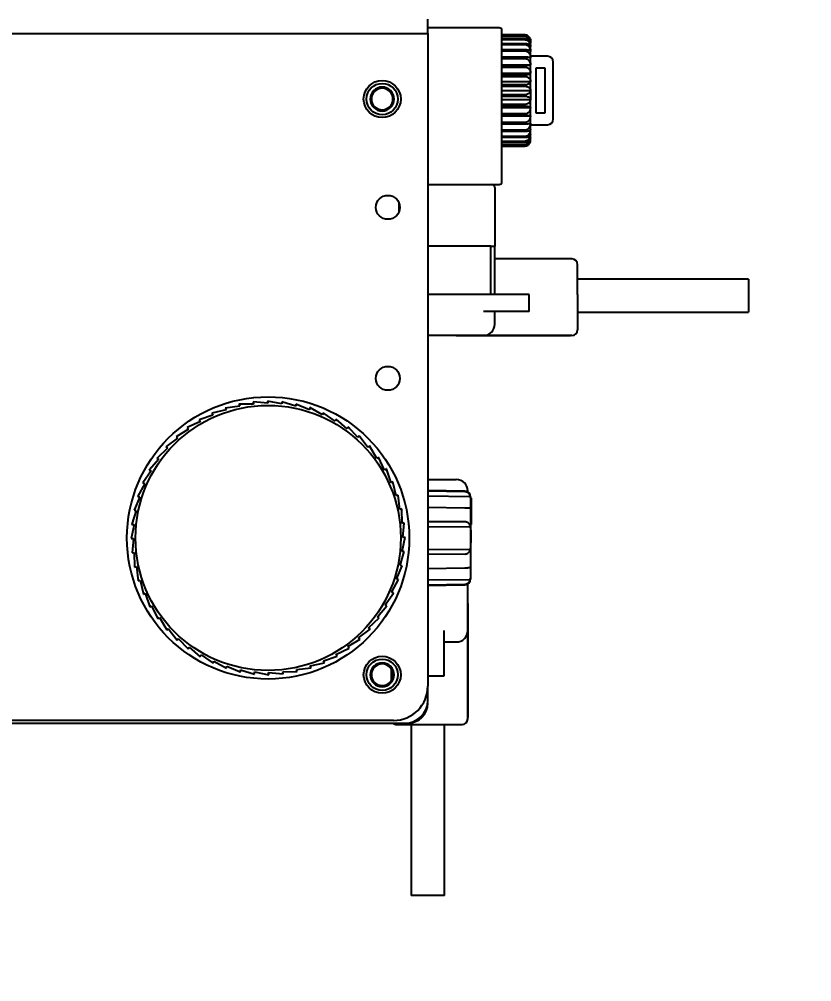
# Model space of a CAD drawing. Header units: inches. Extents: x -347369 to -260369, y 119522 to 149869.
# Drawn here: x -321886 to -321747, y 137270.8 to 137439.7 of the extents above; entities that cross this region are included whole.
import ezdxf

# ---------------------------------------------------------------- set-up
doc = ezdxf.new("R2010")
doc.units = ezdxf.units.IN
doc.header["$LTSCALE"] = 300
doc.layers.add('MACCHINA', color=40, linetype='Continuous')
doc.layers.add('QUOTE', color=7, linetype='Continuous')
doc.styles.get("Standard").update_dxf_attribs({"font": 'romans.shx'})
doc.dimstyles.new('sc1a100', dxfattribs={"dimscale": 100, "dimtxt": 3, "dimasz": 3, "dimexe": 0, "dimexo": 0, "dimgap": 1, "dimtad": 1, "dimzin": 12, "dimdsep": 46, "dimtxsty": 'Standard', "dimblk": 'CLOSEDBLANK', "dimcen": 1, "dimclrd": 253, "dimclre": 253, "dimclrt": 2, "dimadec": 0, "dimazin": 3, "dimtfac": 1, "dimtmove": 0, "dimatfit": 1, "dimldrblk": 'CLOSEDBLANK', "dimfxl": 1, "dimtolj": 1, "dimtzin": 0, "dimarcsym": 0})

# ---------------------------------------------------------------- blocks, each defined once
blk = doc.blocks.new('_ClosedBlank')
at = {"color": 0, "linetype": 'ByBlock', "lineweight": -2}
for p, q in [((-1, 0.16667), (0, 0)), ((-1, 0.16667), (-1, -0.16667)), ((0, 0), (-1, -0.16667))]:
    blk.add_line(p, q, dxfattribs=at)
blk = doc.blocks.new('*D28')
at = {"layer": 'Defpoints', "color": 0, "transparency": 16777216}
for p in [(-322483.62, 140399.66), (-321493.68, 139989.61), (-324251.39, 137231.89), (-323921.75, 136508.74), (-322483.62, 136499.66)]:
    blk.add_point(p, dxfattribs=at)
at = {"layer": 'QUOTE', "color": 253, "lineweight": -2, "transparency": 16777216}
for p, q in [((-324251.39, 137231.89), (-324517.44, 136965.84)), ((-322483.62, 136499.66), (-322483.62, 136123.4))]:
    blk.add_line(p, q, dxfattribs=at)
blk.add_arc((-322483.62, 138999.66), 2876.26, 230.97879, 264.02121, dxfattribs=at)
at = {"layer": 'QUOTE', "color": 253, "lineweight": -2, "transparency": 16777216, "xscale": 300, "yscale": 300, "zscale": 300}
for p, rotation in [((-324517.44, 136965.84), 137.9893954922992), ((-322483.62, 136123.4), 357.0106045077002)]:
    blk.add_blockref('_ClosedBlank', p, dxfattribs=dict(at, rotation=rotation))
at = {"layer": 'QUOTE', "color": 2, "transparency": 16777216, "insert": (-323488.65, 136573.31), "char_height": 300, "attachment_point": 5, "rotation": 337.5}
blk.add_mtext('\\A1;45°', dxfattribs=at)
blk = doc.blocks.new('*D38')
at = {"layer": 'Defpoints', "color": 0, "transparency": 16777216}
for p in [(-322483.62, 140399.66), (-323696.06, 139699.66), (-320318.56, 137749.66), (-322483.62, 136499.66), (-321507.47, 136317.71)]:
    blk.add_point(p, dxfattribs=at)
at = {"layer": 'QUOTE', "color": 253, "lineweight": -2, "transparency": 16777216}
for p, q in [((-320318.56, 137749.66), (-320011.93, 137572.62)), ((-322483.62, 136499.66), (-322483.62, 136145.58))]:
    blk.add_line(p, q, dxfattribs=at)
blk.add_arc((-322483.62, 138999.66), 2854.07, 276.02531, 323.97469, dxfattribs=at)
at = {"layer": 'QUOTE', "color": 253, "lineweight": -2, "transparency": 16777216, "xscale": 300, "yscale": 300, "zscale": 300}
for p, rotation in [((-320011.93, 137572.62), 56.98734634615995), ((-322483.62, 136145.58), 183.0126536538403)]:
    blk.add_blockref('_ClosedBlank', p, dxfattribs=dict(at, rotation=rotation))
at = {"layer": 'QUOTE', "color": 2, "transparency": 16777216, "insert": (-321181.59, 136744.46), "char_height": 300, "attachment_point": 5, "rotation": 30}
blk.add_mtext('\\A1;60°', dxfattribs=at)
blk = doc.blocks.new('A$Cad528b1c')
at = {"layer": 'MACCHINA'}
for p, q in [((669.3, -1562.5), (669.3, -1560)), ((681.8, -1561.5), (669.3, -1561.5)), ((527.3, -1562.5), (663.3, -1562.5)), ((663.3, -1562.5), (669.3, -1562.5)), ((669.3, -1562.5), (669.3, -1563.24)), ((669.3, -1563.24), (669.3, -1677)), ((682.3, -1588.5), (682.3, -1562)), ((686.3, -1562.76), (682.3, -1562.76)), ((682.3, -1562.77), (686.3, -1562.77)), ((686.3, -1562.97), (682.3, -1562.97)), ((682.3, -1563.02), (686.3, -1563.02)), ((686.3, -1563.49), (682.3, -1563.49)), ((682.3, -1563.58), (686.3, -1563.58)), ((686.3, -1564.3), (682.3, -1564.3)), ((682.3, -1564.43), (686.3, -1564.43)), ((687.3, -1564.79), (687.3, -1564.18)), ((687.3, -1565.66), (687.3, -1564.79)), ((686.3, -1565.37), (682.3, -1565.37)), ((682.3, -1565.54), (686.3, -1565.54)), ((686.3, -1566.67), (682.3, -1566.67)), ((682.3, -1566.87), (686.3, -1566.87)), ((687.3, -1566.74), (687.3, -1565.66)), ((690.3, -1566.5), (687.3, -1566.5)), ((687.3, -1568.01), (687.3, -1566.74)), ((682.3, -1568.01), (687.3, -1568.01)), ((686.3, -1568.16), (682.3, -1568.16)), ((682.3, -1568.38), (686.3, -1568.38)), ((687.3, -1569.43), (687.3, -1568.01)), ((688.3, -1568.5), (689.8, -1568.5)), ((688.3, -1576.5), (688.3, -1568.5)), ((689.8, -1568.5), (689.8, -1576.5)), ((682.3, -1569.43), (687.3, -1569.43)), ((686.3, -1569.79), (682.3, -1569.79)), ((682.3, -1570.03), (686.3, -1570.03)), ((687.3, -1570.94), (687.3, -1569.43)), ((682.3, -1570.94), (687.3, -1570.94)), ((686.3, -1571.5), (682.3, -1571.5)), ((682.3, -1571.75), (686.3, -1571.75)), ((687.3, -1572.5), (687.3, -1570.94)), ((682.3, -1572.5), (687.3, -1572.5)), ((686.3, -1573.25), (682.3, -1573.25)), ((682.3, -1573.5), (686.3, -1573.5)), ((687.3, -1572.5), (687.3, -1574.06)), ((682.3, -1574.06), (687.3, -1574.06)), ((686.3, -1574.97), (682.3, -1574.97)), ((682.3, -1575.21), (686.3, -1575.21)), ((687.3, -1575.57), (687.3, -1574.06)), ((687.3, -1575.57), (682.3, -1575.57)), ((686.3, -1576.62), (682.3, -1576.62)), ((682.3, -1576.84), (686.3, -1576.84)), ((687.3, -1576.99), (682.3, -1576.99)), ((687.3, -1576.99), (687.3, -1575.57)), ((687.3, -1578.26), (687.3, -1576.99)), ((689.8, -1576.5), (688.3, -1576.5)), ((686.3, -1578.13), (682.3, -1578.13)), ((682.3, -1578.33), (686.3, -1578.33)), ((687.3, -1579.34), (687.3, -1578.26)), ((687.3, -1578.5), (690.3, -1578.5)), ((686.3, -1579.46), (682.3, -1579.46)), ((682.3, -1579.63), (686.3, -1579.63)), ((687.3, -1580.21), (687.3, -1579.34)), ((687.3, -1580.82), (687.3, -1580.21)), ((686.3, -1580.57), (682.3, -1580.57)), ((682.3, -1580.7), (686.3, -1580.7)), ((686.3, -1581.42), (682.3, -1581.42)), ((682.3, -1581.51), (686.3, -1581.51)), ((686.3, -1581.98), (682.3, -1581.98)), ((682.3, -1582.03), (686.3, -1582.03)), ((686.3, -1582.23), (682.3, -1582.23)), ((682.3, -1582.24), (686.3, -1582.24)), ((669.3, -1589), (681.8, -1589)), ((681.05, -1589.5), (681.05, -1599.8)), ((664.3, -1593.64), (664.3, -1592.36)), ((680.34, -1599.8), (669.3, -1599.8)), ((680.34, -1608.3), (680.34, -1599.8)), ((680.34, -1599.8), (681.04, -1599.8)), ((681.05, -1599.8), (681.05, -1599.8)), ((681.05, -1608.3), (681.05, -1599.8)), ((694.55, -1602.05), (681.05, -1602.05)), ((695.55, -1608.3), (695.55, -1603.05)), ((725.55, -1605.6), (695.55, -1605.6)), ((725.55, -1605.6), (725.55, -1608.5)), ((684.05, -1608.3), (669.3, -1608.3)), ((687.05, -1608.3), (684.05, -1608.3)), ((687.05, -1611.3), (687.05, -1608.3)), ((695.55, -1608.3), (695.55, -1614.5)), ((725.55, -1608.5), (725.55, -1611.4)), ((684.05, -1611.3), (679.05, -1611.3)), ((681.05, -1613.5), (681.05, -1611.3)), ((687.05, -1611.3), (684.05, -1611.3)), ((695.55, -1611.4), (725.55, -1611.4)), ((679.05, -1615.5), (669.3, -1615.5)), ((674.3, -1615.5), (674.3, -1615.55)), ((694.3, -1615.55), (674.3, -1615.55)), ((694.55, -1615.5), (679.05, -1615.5)), ((694.3, -1615.5), (694.3, -1615.55)), ((636.19, -1627.55), (636.31, -1627.9)), ((636.2, -1627.55), (636.19, -1627.55)), ((638.75, -1627.51), (636.2, -1627.55)), ((638.67, -1627.14), (638.75, -1627.51)), ((638.68, -1627.14), (638.67, -1627.14)), ((641.22, -1627.37), (638.68, -1627.14)), ((641.18, -1627), (641.22, -1627.37)), ((641.19, -1627), (641.18, -1627)), ((643.69, -1627.49), (641.19, -1627)), ((643.69, -1627.12), (643.69, -1627.49)), ((643.7, -1627.12), (643.69, -1627.12)), ((646.14, -1627.87), (643.7, -1627.12)), ((646.17, -1627.5), (646.14, -1627.87)), ((646.18, -1627.5), (646.17, -1627.5)), ((648.53, -1628.5), (646.18, -1627.5)), ((631.62, -1629.44), (629.2, -1630.27)), ((631.44, -1629.12), (631.43, -1629.12)), ((631.43, -1629.12), (631.62, -1629.44)), ((633.92, -1628.55), (631.44, -1629.12)), ((633.77, -1628.21), (633.92, -1628.55)), ((633.78, -1628.21), (633.77, -1628.21)), ((636.31, -1627.9), (633.78, -1628.21)), ((648.6, -1628.14), (648.53, -1628.5)), ((648.61, -1628.14), (648.6, -1628.14)), ((650.84, -1629.38), (648.61, -1628.14)), ((650.95, -1629.03), (650.84, -1629.38)), ((650.96, -1629.03), (650.95, -1629.03)), ((653.05, -1630.49), (650.96, -1629.03)), ((629.42, -1630.57), (627.1, -1631.65)), ((629.2, -1630.27), (629.2, -1630.28)), ((629.2, -1630.28), (629.42, -1630.57)), ((653.2, -1630.16), (653.05, -1630.49)), ((653.2, -1630.16), (653.2, -1630.16)), ((655.13, -1631.83), (653.2, -1630.16)), ((627.35, -1631.93), (625.16, -1633.24)), ((627.1, -1631.65), (627.35, -1631.93)), ((627.1, -1631.65), (627.1, -1631.65)), ((655.31, -1631.51), (655.13, -1631.83)), ((655.32, -1631.52), (655.31, -1631.51)), ((657.05, -1633.38), (655.32, -1631.52)), ((625.43, -1633.49), (623.39, -1635.02)), ((625.15, -1633.24), (625.43, -1633.49)), ((625.16, -1633.24), (625.15, -1633.24)), ((657.27, -1633.09), (657.05, -1633.38)), ((657.28, -1633.09), (657.27, -1633.09)), ((658.81, -1635.13), (657.28, -1633.09)), ((623.68, -1635.25), (621.82, -1636.98)), ((623.39, -1635.02), (623.39, -1635.03)), ((623.39, -1635.03), (623.68, -1635.25)), ((659.06, -1634.85), (658.81, -1635.13)), ((659.06, -1634.86), (659.06, -1634.85)), ((660.37, -1637.05), (659.06, -1634.86)), ((622.13, -1637.17), (620.46, -1639.1)), ((621.82, -1636.98), (621.81, -1636.99)), ((621.81, -1636.99), (622.13, -1637.17)), ((660.65, -1636.8), (660.37, -1637.05)), ((660.65, -1636.8), (660.65, -1636.8)), ((661.73, -1639.12), (660.65, -1636.8)), ((620.79, -1639.25), (619.33, -1641.34)), ((620.46, -1639.1), (620.79, -1639.25)), ((620.46, -1639.1), (620.46, -1639.1)), ((662.02, -1638.9), (661.73, -1639.12)), ((662.03, -1638.9), (662.02, -1638.9)), ((662.86, -1641.32), (662.03, -1638.9)), ((663.18, -1641.13), (662.86, -1641.32)), ((663.18, -1641.14), (663.18, -1641.13)), ((663.75, -1643.62), (663.18, -1641.14)), ((669.3, -1640.75), (674.3, -1640.75)), ((619.68, -1641.46), (618.44, -1643.69)), ((619.33, -1641.34), (619.33, -1641.35)), ((619.33, -1641.35), (619.68, -1641.46)), ((675.82, -1642.78), (669.3, -1642.67)), ((675.82, -1642.9), (669.3, -1642.8)), ((676.3, -1642.91), (676.3, -1642.75)), ((618.8, -1643.77), (617.8, -1646.12)), ((618.44, -1643.69), (618.44, -1643.7)), ((618.44, -1643.7), (618.8, -1643.77)), ((664.09, -1643.47), (663.75, -1643.62)), ((664.09, -1643.48), (664.09, -1643.47)), ((664.4, -1646.01), (664.09, -1643.48)), ((669.3, -1643.63), (676.6, -1643.74)), ((676.79, -1643.96), (676.79, -1645.74)), ((676.8, -1643.78), (676.8, -1647.39)), ((676.9, -1644), (676.9, -1647.5)), ((618.17, -1646.16), (617.42, -1648.6)), ((617.8, -1646.12), (617.8, -1646.13)), ((617.8, -1646.13), (618.17, -1646.16)), ((664.75, -1645.89), (664.4, -1646.01)), ((664.75, -1645.9), (664.75, -1645.89)), ((664.79, -1648.45), (664.75, -1645.9)), ((669.3, -1645.61), (675.82, -1645.72)), ((676.8, -1647.39), (676.8, -1658.22)), ((676.9, -1647.5), (676.8, -1647.5)), ((676.9, -1647.5), (676.9, -1648.63)), ((617.79, -1648.61), (617.3, -1651.11)), ((617.42, -1648.6), (617.42, -1648.61)), ((617.42, -1648.61), (617.79, -1648.61)), ((665.16, -1648.37), (664.79, -1648.45)), ((664.93, -1650.92), (665.16, -1648.38)), ((665.16, -1648.38), (665.16, -1648.37)), ((675.82, -1648.18), (669.3, -1648.19)), ((669.3, -1649.02), (676.6, -1649)), ((676.79, -1649.22), (676.79, -1652.78)), ((676.9, -1648.63), (676.8, -1648.63)), ((676.9, -1649.66), (676.8, -1649.66)), ((676.9, -1650.03), (676.9, -1649.66)), ((617.3, -1651.12), (617.67, -1651.08)), ((617.3, -1651.11), (617.3, -1651.12)), ((617.67, -1651.08), (617.44, -1653.62)), ((664.81, -1653.39), (665.3, -1650.89)), ((665.3, -1650.88), (664.93, -1650.92)), ((665.3, -1650.89), (665.3, -1650.88)), ((676.9, -1650.03), (676.8, -1650.03)), ((676.9, -1650.31), (676.8, -1650.31)), ((676.9, -1650.82), (676.8, -1650.82)), ((676.9, -1650.31), (676.9, -1650.03)), ((676.9, -1650.82), (676.9, -1650.31)), ((676.9, -1651.72), (676.9, -1650.82)), ((669.3, -1652.98), (676.6, -1653)), ((676.9, -1651.72), (676.8, -1651.72)), ((676.9, -1651.87), (676.8, -1651.87)), ((676.9, -1651.87), (676.9, -1651.72)), ((617.44, -1653.63), (617.81, -1653.55)), ((617.44, -1653.62), (617.44, -1653.63)), ((617.81, -1653.55), (617.85, -1656.1)), ((664.43, -1655.84), (665.18, -1653.4)), ((665.18, -1653.39), (664.81, -1653.39)), ((665.18, -1653.4), (665.18, -1653.39)), ((669.3, -1653.81), (675.82, -1653.82)), ((617.85, -1656.11), (618.2, -1655.99)), ((617.85, -1656.1), (617.85, -1656.11)), ((618.2, -1655.99), (618.51, -1658.52)), ((663.8, -1658.23), (664.8, -1655.88)), ((664.8, -1655.87), (664.43, -1655.84)), ((664.8, -1655.88), (664.8, -1655.87)), ((675.82, -1656.28), (669.3, -1656.39)), ((676.79, -1656.26), (676.79, -1658.04)), ((618.51, -1658.53), (618.85, -1658.38)), ((618.51, -1658.52), (618.51, -1658.53)), ((618.85, -1658.38), (619.42, -1660.86)), ((662.92, -1660.54), (664.16, -1658.31)), ((664.16, -1658.3), (663.8, -1658.23)), ((664.16, -1658.31), (664.16, -1658.3)), ((669.3, -1658.37), (676.6, -1658.26)), ((669.3, -1659.2), (675.82, -1659.1)), ((669.3, -1659.33), (675.82, -1659.22)), ((676.3, -1667.25), (676.3, -1659.09)), ((619.42, -1660.87), (619.74, -1660.68)), ((619.42, -1660.86), (619.42, -1660.87)), ((619.74, -1660.68), (620.57, -1663.1)), ((661.81, -1662.75), (663.27, -1660.66)), ((663.27, -1660.65), (662.92, -1660.54)), ((663.27, -1660.66), (663.27, -1660.65)), ((620.57, -1663.1), (620.58, -1663.1)), ((620.58, -1663.1), (620.87, -1662.88)), ((620.87, -1662.88), (621.95, -1665.2)), ((660.47, -1664.83), (662.14, -1662.9)), ((662.14, -1662.9), (661.81, -1662.75)), ((662.14, -1662.9), (662.14, -1662.9)), ((676.35, -1662.5), (676.3, -1662.5)), ((676.35, -1682.5), (676.35, -1662.5)), ((660.79, -1665.01), (660.47, -1664.83)), ((621.95, -1665.2), (622.23, -1664.95)), ((621.95, -1665.2), (621.95, -1665.2)), ((622.23, -1664.95), (623.54, -1667.14)), ((658.92, -1666.75), (660.78, -1665.02)), ((660.78, -1665.02), (660.79, -1665.01)), ((623.54, -1667.15), (623.79, -1666.87)), ((623.54, -1667.14), (623.54, -1667.15)), ((623.79, -1666.87), (625.32, -1668.91)), ((657.17, -1668.51), (659.21, -1666.98)), ((659.21, -1666.97), (658.92, -1666.75)), ((659.21, -1666.98), (659.21, -1666.97)), ((672.1, -1667.25), (672.1, -1672.25)), ((676.3, -1682.75), (676.3, -1667.25)), ((625.32, -1668.91), (625.33, -1668.91)), ((625.33, -1668.91), (625.55, -1668.62)), ((625.55, -1668.62), (627.28, -1670.48)), ((655.25, -1670.07), (657.44, -1668.76)), ((657.45, -1668.76), (657.17, -1668.51)), ((657.44, -1668.76), (657.45, -1668.76)), ((672.1, -1669.25), (674.3, -1669.25)), ((627.28, -1670.48), (627.29, -1670.49)), ((627.29, -1670.49), (627.47, -1670.17)), ((627.47, -1670.17), (629.4, -1671.84)), ((629.4, -1671.84), (629.55, -1671.51)), ((629.55, -1671.51), (631.64, -1672.97)), ((653.18, -1671.43), (655.5, -1670.35)), ((653.4, -1671.72), (653.18, -1671.43)), ((655.5, -1670.35), (655.25, -1670.07)), ((655.5, -1670.35), (655.5, -1670.35)), ((629.4, -1671.84), (629.4, -1671.84)), ((631.64, -1672.97), (631.65, -1672.97)), ((631.65, -1672.97), (631.76, -1672.62)), ((631.76, -1672.62), (633.99, -1673.86)), ((648.68, -1673.45), (651.16, -1672.88)), ((650.98, -1672.56), (653.4, -1671.73)), ((651.17, -1672.88), (650.98, -1672.56)), ((651.16, -1672.88), (651.17, -1672.88)), ((653.4, -1671.73), (653.4, -1671.72)), ((672.1, -1672.25), (672.1, -1675.25)), ((633.99, -1673.86), (634, -1673.86)), ((634, -1673.86), (634.07, -1673.5)), ((634.07, -1673.5), (636.42, -1674.5)), ((636.42, -1674.5), (636.43, -1674.5)), ((636.43, -1674.5), (636.46, -1674.13)), ((636.46, -1674.13), (638.9, -1674.88)), ((638.9, -1674.88), (638.91, -1674.88)), ((638.91, -1674.51), (641.41, -1675)), ((638.91, -1674.88), (638.91, -1674.51)), ((641.38, -1674.63), (643.92, -1674.86)), ((641.42, -1675), (641.38, -1674.63)), ((641.41, -1675), (641.42, -1675)), ((643.85, -1674.49), (646.4, -1674.45)), ((643.93, -1674.86), (643.85, -1674.49)), ((643.92, -1674.86), (643.93, -1674.86)), ((646.29, -1674.1), (648.82, -1673.79)), ((646.41, -1674.45), (646.29, -1674.1)), ((646.4, -1674.45), (646.41, -1674.45)), ((648.83, -1673.79), (648.68, -1673.45)), ((648.82, -1673.79), (648.83, -1673.79)), ((662.85, -1673.92), (662.85, -1676.08)), ((672.1, -1675.25), (669.3, -1675.25)), ((669.3, -1679.5), (669.3, -1677)), ((663.3, -1683), (527.3, -1683)), ((676.35, -1682.5), (676.3, -1682.5)), ((525.3, -1683.5), (665.3, -1683.5)), ((663.85, -1683.75), (669.1, -1683.75)), ((666.4, -1683.75), (666.4, -1713.75)), ((669.1, -1683.75), (675.3, -1683.75)), ((672.2, -1713.75), (672.2, -1683.75)), ((669.3, -1713.75), (666.4, -1713.75)), ((672.2, -1713.75), (669.3, -1713.75))]:
    blk.add_line(p, q, dxfattribs=at)
for centre, radius in [((661.3, -1574), 3.25), ((661.3, -1574), 2.75), ((662.3, -1593), 2.1), ((662.3, -1623), 2.1), ((641.3, -1651), 24.75), ((641.3, -1651), 23.25), ((661.3, -1675), 3.25), ((661.3, -1675), 2.75)]:
    blk.add_circle(centre, radius, dxfattribs=at)
for centre, radius, start, end in [((681.8, -1562), 0.5, 0, 90), ((686.3, -1563.75), 1, 0, 33.9155), ((690.3, -1567.5), 1, 0, 90), ((661.3, -1574), 2.1, 90, 270), ((661.3, -1574), 2.1, 270, 90), ((661.3, -1574), 1.89, 90, 270), ((661.3, -1574), 1.89, 270, 90), ((690.3, -1577.5), 1, 270, 0), ((686.3, -1581.25), 1, 326.2192, 0), ((681.8, -1588.5), 0.5, 270, 0), ((680.55, -1589.5), 0.5, 0, 90), ((694.55, -1603.05), 1, 0, 90), ((679.05, -1613.5), 2, 270, 0), ((694.55, -1614.5), 1, 270, 0), ((674.3, -1642.75), 2, 0, 90), ((675.8, -1643.78), 1, 0, 89), ((675.8, -1658.22), 1, 271, 0), ((674.3, -1667.25), 2, 270, 0), ((661.3, -1675), 2.1, 90, 270), ((661.3, -1675), 1.89, 90, 270), ((661.3, -1675), 2.1, 270, 90), ((661.3, -1675), 1.89, 270, 90), ((663.3, -1677), 6, 270, 0), ((665.3, -1679.5), 4, 270, 0), ((665.8, -1680), 3.5, 270, 0), ((675.3, -1682.75), 1, 270, 0), ((663.85, -1682.75), 1, 228.5904, 270)]:
    blk.add_arc(centre, radius, start, end, dxfattribs=at)
for points, knots in [([(687.13, -1563.19), (687.06, -1563.11), (686.93, -1562.95), (686.63, -1562.78), (686.4, -1562.76), (686.3, -1562.76)], [0, 0, 0, 0, 0.34533, 0.703936, 1, 1, 1, 1]), ([(686.3, -1562.77), (686.4, -1562.78), (686.6, -1562.79), (686.86, -1562.93), (687.08, -1563.13), (687.25, -1563.42), (687.3, -1563.67), (687.3, -1563.81), (687.3, -1563.83)], [0, 0, 0, 0, 0.168294, 0.336205, 0.513631, 0.718441, 0.96072, 1, 1, 1, 1]), ([(687.3, -1563.83), (687.28, -1563.71), (687.26, -1563.49), (687.05, -1563.23), (686.78, -1563.05), (686.52, -1562.98), (686.35, -1562.97), (686.3, -1562.97)], [0, 0, 0, 0, 0.2898956, 0.5225891, 0.7169624, 0.9123247, 1, 1, 1, 1]), ([(686.3, -1563.02), (686.4, -1563.03), (686.6, -1563.05), (686.86, -1563.2), (687.08, -1563.42), (687.25, -1563.73), (687.3, -1564), (687.3, -1564.16), (687.3, -1564.18)], [0, 0, 0, 0, 0.168294, 0.336205, 0.513631, 0.718441, 0.96072, 1, 1, 1, 1]), ([(687.3, -1564.18), (687.28, -1564.08), (687.26, -1563.91), (687.05, -1563.7), (686.78, -1563.56), (686.52, -1563.49), (686.35, -1563.49), (686.3, -1563.49)], [0, 0, 0, 0, 0.289896, 0.522589, 0.716962, 0.912325, 1, 1, 1, 1]), ([(686.3, -1563.58), (686.4, -1563.59), (686.6, -1563.61), (686.86, -1563.77), (687.08, -1564), (687.25, -1564.33), (687.3, -1564.61), (687.3, -1564.77), (687.3, -1564.79)], [0, 0, 0, 0, 0.168294, 0.336205, 0.513631, 0.718441, 0.96072, 1, 1, 1, 1]), ([(687.3, -1564.79), (687.28, -1564.73), (687.26, -1564.6), (687.05, -1564.45), (686.78, -1564.35), (686.52, -1564.3), (686.35, -1564.3), (686.3, -1564.3)], [0, 0, 0, 0, 0.289896, 0.522589, 0.716962, 0.912325, 1, 1, 1, 1]), ([(686.3, -1564.43), (686.4, -1564.44), (686.6, -1564.46), (686.86, -1564.62), (687.08, -1564.86), (687.25, -1565.19), (687.3, -1565.47), (687.3, -1565.64), (687.3, -1565.66)], [0, 0, 0, 0, 0.168294, 0.336205, 0.513631, 0.718441, 0.96072, 1, 1, 1, 1]), ([(687.3, -1565.66), (687.28, -1565.62), (687.26, -1565.55), (687.05, -1565.46), (686.78, -1565.4), (686.52, -1565.37), (686.35, -1565.37), (686.3, -1565.37)], [0, 0, 0, 0, 0.289896, 0.522589, 0.716962, 0.912325, 1, 1, 1, 1]), ([(686.3, -1565.54), (686.4, -1565.55), (686.6, -1565.57), (686.86, -1565.72), (687.08, -1565.96), (687.25, -1566.28), (687.3, -1566.56), (687.3, -1566.72), (687.3, -1566.74)], [0, 0, 0, 0, 0.168294, 0.336205, 0.513631, 0.718441, 0.96072, 1, 1, 1, 1]), ([(687.3, -1566.74), (687.28, -1566.73), (687.26, -1566.71), (687.05, -1566.69), (686.78, -1566.68), (686.52, -1566.67), (686.35, -1566.67), (686.3, -1566.67)], [0, 0, 0, 0, 0.289896, 0.522589, 0.716962, 0.912325, 1, 1, 1, 1]), ([(686.3, -1566.87), (686.4, -1566.88), (686.6, -1566.9), (686.86, -1567.04), (687.08, -1567.27), (687.25, -1567.57), (687.3, -1567.84), (687.3, -1567.99), (687.3, -1568.01)], [0, 0, 0, 0, 0.168294, 0.336205, 0.513631, 0.718441, 0.96072, 1, 1, 1, 1]), ([(687.3, -1568.01), (687.28, -1568.03), (687.26, -1568.07), (687.05, -1568.11), (686.78, -1568.14), (686.52, -1568.16), (686.35, -1568.16), (686.3, -1568.16)], [0, 0, 0, 0, 0.289896, 0.522589, 0.716962, 0.912325, 1, 1, 1, 1]), ([(686.3, -1568.38), (686.4, -1568.39), (686.6, -1568.41), (686.86, -1568.54), (687.08, -1568.74), (687.25, -1569.03), (687.3, -1569.27), (687.3, -1569.41), (687.3, -1569.43)], [0, 0, 0, 0, 0.168294, 0.336205, 0.513631, 0.718441, 0.96072, 1, 1, 1, 1]), ([(691.3, -1577.5), (691.3, -1577.43), (691.3, -1577.33), (691.3, -1576.71), (691.3, -1576.06), (691.3, -1575.26), (691.3, -1574.1), (691.3, -1572.5), (691.3, -1570.9), (691.3, -1569.74), (691.3, -1568.94), (691.3, -1568.29), (691.3, -1567.67), (691.3, -1567.57), (691.3, -1567.5)], [0, 0, 0, 0, 0.119728, 0.18418, 0.25, 0.31582, 0.380272, 0.5, 0.619728, 0.68418, 0.75, 0.81582, 0.880272, 1, 1, 1, 1]), ([(687.3, -1569.43), (687.28, -1569.48), (687.26, -1569.57), (687.05, -1569.68), (686.78, -1569.75), (686.52, -1569.78), (686.35, -1569.79), (686.3, -1569.79)], [0, 0, 0, 0, 0.289896, 0.522589, 0.716962, 0.912325, 1, 1, 1, 1]), ([(686.3, -1570.03), (686.4, -1570.03), (686.6, -1570.05), (686.86, -1570.17), (687.08, -1570.34), (687.25, -1570.59), (687.3, -1570.8), (687.3, -1570.92), (687.3, -1570.94)], [0, 0, 0, 0, 0.168294, 0.336205, 0.513631, 0.718441, 0.96072, 1, 1, 1, 1]), ([(687.3, -1570.94), (687.28, -1571.02), (687.26, -1571.16), (687.05, -1571.33), (686.78, -1571.45), (686.52, -1571.5), (686.35, -1571.5), (686.3, -1571.5)], [0, 0, 0, 0, 0.289896, 0.522589, 0.716962, 0.912325, 1, 1, 1, 1]), ([(686.3, -1571.75), (686.4, -1571.76), (686.6, -1571.77), (686.86, -1571.86), (687.08, -1572.01), (687.25, -1572.21), (687.3, -1572.39), (687.3, -1572.49), (687.3, -1572.5)], [0, 0, 0, 0, 0.168294, 0.336205, 0.513631, 0.718441, 0.96072, 1, 1, 1, 1]), ([(687.3, -1572.5), (687.28, -1572.6), (687.26, -1572.79), (687.05, -1573.02), (686.78, -1573.17), (686.52, -1573.24), (686.35, -1573.25), (686.3, -1573.25)], [0, 0, 0, 0, 0.289896, 0.522589, 0.716962, 0.912325, 1, 1, 1, 1]), ([(686.3, -1573.5), (686.4, -1573.5), (686.6, -1573.51), (686.86, -1573.58), (687.08, -1573.69), (687.25, -1573.85), (687.3, -1573.98), (687.3, -1574.05), (687.3, -1574.06)], [0, 0, 0, 0, 0.1682944, 0.3362051, 0.513631, 0.718441, 0.9607197, 1, 1, 1, 1]), ([(687.3, -1574.06), (687.28, -1574.19), (687.26, -1574.42), (687.05, -1574.7), (686.78, -1574.88), (686.52, -1574.96), (686.35, -1574.97), (686.3, -1574.97)], [0, 0, 0, 0, 0.289896, 0.522589, 0.716962, 0.912325, 1, 1, 1, 1]), ([(686.3, -1575.21), (686.4, -1575.22), (686.6, -1575.22), (686.86, -1575.27), (687.08, -1575.34), (687.25, -1575.44), (687.3, -1575.52), (687.3, -1575.57), (687.3, -1575.57)], [0, 0, 0, 0, 0.1682944, 0.3362051, 0.513631, 0.718441, 0.9607197, 1, 1, 1, 1]), ([(687.3, -1575.57), (687.28, -1575.72), (687.26, -1575.98), (687.05, -1576.3), (686.78, -1576.51), (686.52, -1576.61), (686.35, -1576.62), (686.3, -1576.62)], [0, 0, 0, 0, 0.2898956, 0.5225891, 0.7169624, 0.9123247, 1, 1, 1, 1]), ([(686.3, -1576.84), (686.4, -1576.84), (686.6, -1576.85), (686.86, -1576.86), (687.08, -1576.89), (687.25, -1576.93), (687.3, -1576.97), (687.3, -1576.99), (687.3, -1576.99)], [0, 0, 0, 0, 0.1682944, 0.3362051, 0.513631, 0.718441, 0.9607197, 1, 1, 1, 1]), ([(687.3, -1576.99), (687.28, -1577.15), (687.26, -1577.43), (687.05, -1577.78), (686.78, -1578.01), (686.52, -1578.12), (686.35, -1578.13), (686.3, -1578.13)], [0, 0, 0, 0, 0.289896, 0.522589, 0.716962, 0.912325, 1, 1, 1, 1]), ([(686.3, -1578.33), (686.4, -1578.33), (686.6, -1578.33), (686.86, -1578.32), (687.08, -1578.31), (687.25, -1578.29), (687.3, -1578.27), (687.3, -1578.26), (687.3, -1578.26)], [0, 0, 0, 0, 0.1682944, 0.3362051, 0.513631, 0.718441, 0.9607197, 1, 1, 1, 1]), ([(687.3, -1578.26), (687.28, -1578.42), (687.26, -1578.72), (687.05, -1579.09), (686.78, -1579.34), (686.52, -1579.45), (686.35, -1579.46), (686.3, -1579.46)], [0, 0, 0, 0, 0.289896, 0.522589, 0.716962, 0.912325, 1, 1, 1, 1]), ([(686.3, -1579.63), (686.4, -1579.63), (686.6, -1579.63), (686.86, -1579.59), (687.08, -1579.53), (687.25, -1579.45), (687.3, -1579.39), (687.3, -1579.35), (687.3, -1579.34)], [0, 0, 0, 0, 0.168294, 0.336205, 0.513631, 0.718441, 0.96072, 1, 1, 1, 1]), ([(687.3, -1579.34), (687.28, -1579.51), (687.26, -1579.82), (687.05, -1580.19), (686.78, -1580.44), (686.52, -1580.56), (686.35, -1580.57), (686.3, -1580.57)], [0, 0, 0, 0, 0.289896, 0.522589, 0.716962, 0.912325, 1, 1, 1, 1]), ([(686.3, -1580.7), (686.4, -1580.7), (686.6, -1580.69), (686.86, -1580.63), (687.08, -1580.53), (687.25, -1580.4), (687.3, -1580.28), (687.3, -1580.21), (687.3, -1580.21)], [0, 0, 0, 0, 0.1682944, 0.3362051, 0.513631, 0.718441, 0.9607197, 1, 1, 1, 1]), ([(687.3, -1580.21), (687.28, -1580.37), (687.26, -1580.68), (687.05, -1581.05), (686.78, -1581.29), (686.52, -1581.4), (686.35, -1581.41), (686.3, -1581.42)], [0, 0, 0, 0, 0.289896, 0.522589, 0.716962, 0.912325, 1, 1, 1, 1]), ([(686.3, -1581.51), (686.4, -1581.51), (686.6, -1581.5), (686.86, -1581.41), (687.08, -1581.27), (687.25, -1581.09), (687.3, -1580.93), (687.3, -1580.83), (687.3, -1580.82)], [0, 0, 0, 0, 0.168294, 0.336205, 0.513631, 0.718441, 0.96072, 1, 1, 1, 1]), ([(687.3, -1580.82), (687.28, -1580.98), (687.26, -1581.27), (687.05, -1581.62), (686.78, -1581.86), (686.52, -1581.97), (686.35, -1581.97), (686.3, -1581.98)], [0, 0, 0, 0, 0.289896, 0.522589, 0.716962, 0.912325, 1, 1, 1, 1]), ([(686.3, -1582.03), (686.4, -1582.03), (686.6, -1582.01), (686.86, -1581.9), (687.08, -1581.73), (687.25, -1581.5), (687.3, -1581.3), (687.3, -1581.19), (687.3, -1581.17)], [0, 0, 0, 0, 0.168294, 0.336205, 0.513631, 0.718441, 0.96072, 1, 1, 1, 1]), ([(687.27, -1581.33), (687.26, -1581.42), (687.23, -1581.63), (687.05, -1581.91), (686.78, -1582.13), (686.52, -1582.22), (686.35, -1582.23), (686.3, -1582.23)], [0, 0, 0, 0, 0.205092, 0.465575, 0.683161, 0.901854, 1, 1, 1, 1]), ([(686.3, -1582.24), (686.4, -1582.24), (686.6, -1582.22), (686.86, -1582.09), (687.04, -1581.95), (687.1, -1581.83), (687.12, -1581.8)], [0, 0, 0, 0, 0.284166, 0.567684, 0.867269, 1, 1, 1, 1]), ([(676.79, -1643.96), (676.79, -1643.88), (676.76, -1643.67), (676.63, -1643.36), (676.38, -1643.09), (676.11, -1642.94), (675.91, -1642.91), (675.82, -1642.9)], [0, 0, 0, 0, 0.148276, 0.446547, 0.655014, 0.828725, 1, 1, 1, 1]), ([(676.6, -1643.74), (676.62, -1643.74), (676.65, -1643.74), (676.7, -1643.77), (676.75, -1643.82), (676.79, -1643.89), (676.79, -1643.94), (676.79, -1643.96)], [0, 0, 0, 0, 0.153277, 0.30589, 0.517986, 0.812777, 1, 1, 1, 1]), ([(675.82, -1645.72), (675.91, -1645.72), (676.09, -1645.73), (676.36, -1645.73), (676.61, -1645.74), (676.72, -1645.74), (676.77, -1645.74), (676.79, -1645.74), (676.79, -1645.74)], [0, 0, 0, 0, 0.162698, 0.325009, 0.53658, 0.817928, 0.852034, 1, 1, 1, 1]), ([(676.79, -1649.22), (676.79, -1649.14), (676.76, -1648.93), (676.63, -1648.62), (676.38, -1648.36), (676.11, -1648.21), (675.91, -1648.19), (675.82, -1648.18)], [0, 0, 0, 0, 0.148016, 0.446286, 0.654809, 0.82855, 1, 1, 1, 1]), ([(676.6, -1649), (676.62, -1649), (676.65, -1649.01), (676.7, -1649.03), (676.75, -1649.08), (676.79, -1649.15), (676.79, -1649.2), (676.79, -1649.22)], [0, 0, 0, 0, 0.153277, 0.30589, 0.517986, 0.812777, 1, 1, 1, 1]), ([(675.82, -1653.82), (675.91, -1653.81), (676.09, -1653.79), (676.36, -1653.66), (676.61, -1653.41), (676.72, -1653.17), (676.77, -1652.95), (676.79, -1652.86), (676.79, -1652.78)], [0, 0, 0, 0, 0.1626985, 0.3250088, 0.5365804, 0.8179285, 0.8517746, 1, 1, 1, 1]), ([(676.79, -1652.78), (676.79, -1652.82), (676.78, -1652.88), (676.73, -1652.95), (676.68, -1652.98), (676.63, -1653), (676.61, -1653), (676.6, -1653)], [0, 0, 0, 0, 0.362687, 0.595343, 0.776244, 0.924826, 1, 1, 1, 1]), ([(676.79, -1656.26), (676.79, -1656.26), (676.76, -1656.26), (676.63, -1656.26), (676.38, -1656.27), (676.11, -1656.27), (675.92, -1656.28), (675.82, -1656.28)], [0, 0, 0, 0, 0.147437, 0.445703, 0.65435, 0.828161, 1, 1, 1, 1]), ([(675.82, -1659.1), (675.91, -1659.09), (676.09, -1659.07), (676.36, -1658.92), (676.61, -1658.67), (676.72, -1658.43), (676.77, -1658.21), (676.79, -1658.12), (676.79, -1658.04)], [0, 0, 0, 0, 0.162698, 0.325008, 0.536579, 0.817927, 0.852614, 1, 1, 1, 1]), ([(676.79, -1658.04), (676.79, -1658.08), (676.78, -1658.14), (676.73, -1658.21), (676.68, -1658.25), (676.63, -1658.26), (676.61, -1658.26), (676.6, -1658.26)], [0, 0, 0, 0, 0.362687, 0.595343, 0.776244, 0.924826, 1, 1, 1, 1])]:
    blk.add_open_spline(points, degree=3, knots=knots, dxfattribs=at)

msp = doc.modelspace()

# ---------------------------------------------------------------- block references
msp.add_blockref('A$Cad528b1c', (-322483.625, 138999.656))

# ---------------------------------------------------------------- dimensions: what is measured, and where the dimension line sits
at = {"layer": 'QUOTE'}
for base, line2, picture, middle in [((-323921.753, 136508.745), ((-324251.392, 137231.889), (-321493.675, 139989.605)), '*D28', (-323488.649, 136573.311)), ((-321507.475, 136317.706), ((-320318.561, 137749.656), (-323696.06, 139699.656)), '*D38', (-321181.589, 136744.464))]:
    dim = msp.add_angular_dim_2l(base=base, line1=((-322483.625, 136499.656), (-322483.625, 140399.656)), line2=line2, dimstyle='sc1a100', dxfattribs=at)
    dim.commit()
    dim.dimension.update_dxf_attribs({"geometry": picture, "text_midpoint": middle})

doc.saveas('drawing.dxf')
